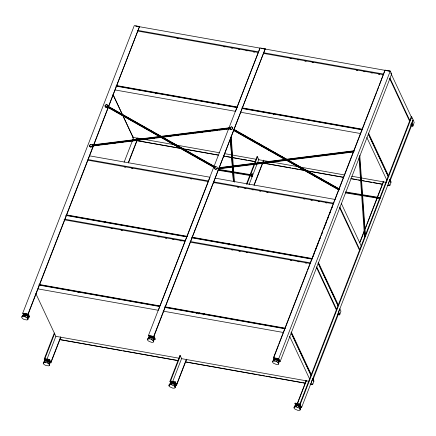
<?xml version="1.0" encoding="UTF-8"?>
<svg xmlns="http://www.w3.org/2000/svg" width="436" height="436" viewBox="0 0 436 436"><rect width="100%" height="100%" fill="white"/><g stroke="black" fill="none" stroke-linecap="round" stroke-linejoin="round"><path stroke-width="0.65" d="M21.805 316.907L21.8 317.697L22.612 318.629L24.018 319.457L27.065 320.002L27.882 319.566L28.275 316.852L26.296 315.283L23.593 314.803L22.863 315.19L21.805 316.907L22.623 316.476L24.035 316.514L25.664 317.016L27.076 317.844L27.888 318.776L27.882 319.566M22.863 315.893L22.863 315.19M23.68 314.71L23.686 314.094L24.323 313.757L26.689 314.176L28.416 315.55L28.411 316.165M43.284 362.779L43.278 363.57L44.091 364.501L45.497 365.33L48.543 365.869L49.361 365.439L49.748 362.725L47.775 361.155L45.072 360.676L44.341 361.062L43.284 362.779L44.101 362.343L45.513 362.387L47.143 362.888L48.554 363.717L49.366 364.649L49.361 365.439M45.159 360.577L45.164 359.967L45.796 359.629L46.897 359.662L49.263 360.692L49.895 361.422L49.41 363.281M147.515 339.235L147.51 340.026L148.322 340.957L151.357 342.287L152.774 342.325L153.592 341.895L153.979 339.181L152.006 337.611L149.303 337.132L148.572 337.519L147.515 339.235L148.333 338.799L149.744 338.837L151.374 339.339L153.597 341.105L153.592 341.895M148.572 337.519L147.777 339.573M149.39 337.033L149.395 336.423L151.129 336.112L153.494 337.148L154.126 337.873L153.641 339.731M168.988 385.893L168.988 385.108L170.051 383.386L172.035 383.037L173.484 383.484L175.457 385.053L175.07 387.768L174.247 388.198L172.836 388.16L169.795 386.83L168.988 385.893L169.784 384.541M170.868 382.906L170.868 382.29L172.607 381.985L174.972 383.021L175.604 383.745L175.114 385.604L175.604 383.745M175.07 387.768L175.457 385.053M272.549 361.444L272.549 362.229L273.356 363.166L276.397 364.496L277.814 364.534L278.631 364.104L279.018 361.384L277.045 359.82L274.342 359.34L273.612 359.722L272.549 361.444L273.372 361.008L274.784 361.046L276.413 361.548L277.825 362.376L278.637 363.313L278.631 364.104M274.429 359.242L274.435 358.626L275.067 358.294L277.438 358.714L279.165 360.082L279.16 360.697M294.028 407.311L294.022 408.101L294.834 409.039L297.875 410.369L299.287 410.407L300.104 409.971L300.497 407.257L298.524 405.693L295.815 405.213L295.09 405.594L294.028 407.311L294.845 406.881L296.262 406.919L297.892 407.42L299.298 408.249L300.11 409.186L300.104 409.971M295.09 405.594L294.289 407.649M295.908 405.115L295.908 404.499L296.545 404.161L298.911 404.586L300.012 405.229L300.638 405.954L300.153 407.813M89.642 146.452L89.653 145.204L90.895 144.42L92.884 144.861L229.232 127.797L231.369 126.838L232.693 127.497L232.682 128.751L231.434 129.53L229.358 128.898L93.01 145.962L90.966 147.112L89.642 146.452L90.966 147.112M89.729 146.643L89.653 145.204M93.081 145.7L92.209 146.485L92.132 144.73L92.814 145.123L229.162 128.059L230.115 128.244L92.873 145.673L90.873 146.921M232.682 128.751L232.606 127.307M251.795 176.809L251.441 175.256L252.313 173.904L252.651 174.705L252.395 176.16L251.795 176.809L251.087 176.128L251.409 174.307L252.313 173.904M159.124 136.375L107.703 107.289L107.85 105.741L106.727 107.109L105.425 106.973L107.703 107.289L108.063 107.076L106.727 107.109L108.155 106.291L214.534 166.47L216.817 166.786L217.428 168.073L216.534 169.168L215.117 169.168L213.951 167.184L107.572 107L106.727 107.109M364.616 238.252L359.041 157.712M251.087 176.128L251.425 176.188L251.746 174.367L250.765 174.645L251.746 174.367M27.888 318.776L28.275 316.852M49.366 364.649L49.748 362.725M153.597 341.105L153.979 339.181M278.637 363.313L279.018 361.384M300.11 409.186L300.497 407.257M27.076 317.844L27.55 316.024M48.554 363.717L49.028 361.896M152.785 340.173L153.259 338.347M175.07 386.977L174.264 386.04L174.738 384.22M277.825 362.376L278.299 360.556M299.298 408.249L299.777 406.428M92.121 146.294L92.884 144.861M230.115 128.244L229.232 127.797L229.358 128.898M25.664 317.016L26.296 315.283M47.143 362.888L47.775 361.155M151.374 339.339L152.006 337.611M174.264 386.04L172.852 385.211L173.484 383.484M276.413 361.548L277.045 359.82M297.892 407.42L298.524 405.693M23.566 314.961L22.732 313.179L134.283 25.593L139.52 26.525L93.931 144.703M23.201 315.337L23.686 314.094M23.838 314.999L24.323 313.757M25.424 313.789L24.939 315.032L26.209 315.419L26.689 314.176M28.057 316.847L29.365 317.076L27.975 314.111L139.52 26.525M27.784 314.825L27.305 316.067L27.937 316.792L28.416 315.55M93.44 145.967L28.111 314.394L23.375 313.555L23.876 314.628M29.365 317.076L29.544 316.612L28.291 313.931M45.044 360.834L44.21 359.051L54.304 333.022M54.734 333.322L44.717 359.139L45.219 360.212M44.679 361.21L45.164 359.967M45.317 360.872L45.796 359.629M46.881 359.477L55.863 336.33L35.839 293.564M132.751 138.092L133.242 136.828M46.897 359.662L46.418 360.904L47.682 361.291L48.167 360.049M124.118 162.219L133.454 138.141L113.147 94.765M49.53 362.719L50.843 362.948L49.453 359.983L49.633 359.515L44.897 358.675M48.778 361.94L49.263 360.692M49.41 362.665L49.895 361.422M60.724 336.843L50.707 362.665L49.524 362.452M77.93 292.474L78.42 291.21M104.972 222.758L105.463 221.488M128.326 162.546L137.918 137.825M50.843 362.948L60.691 337.557M78.175 292.48L78.665 291.21M128.407 162.971L138.01 138.217M155.249 93.778L155.739 92.508M149.275 337.284L148.442 335.507L259.987 47.922L265.23 48.854L153.821 336.723L149.085 335.884L149.586 336.957M158.622 309.664L159.832 306.557L38.722 285.046M66.168 215.177L187.311 236.688L187.131 236.307L208.114 182.221M235.789 110.722L236.993 107.616L115.889 86.105M116.319 85.865L237.413 107.376L237.239 106.989L258.379 52.489L137.28 30.978M148.91 337.666L149.395 336.423M149.548 337.328L150.033 336.085M151.129 336.112L150.649 337.36L151.913 337.747L152.398 336.505M153.014 338.391L153.494 337.148M153.761 339.17L155.074 339.404L153.685 336.434L265.23 48.854M153.641 339.121L154.126 337.873M155.074 339.404L155.254 338.941L154.001 336.26M170.754 383.157L169.92 381.375L180.014 355.351M196.265 313.446L196.761 312.181M246.498 183.938L254.134 164.258M254.624 162.988L257.087 156.644M273.339 114.744L273.83 113.474M180.439 355.651L170.427 381.467L171.179 383.075M246.82 184.515L254.684 164.236M255.174 162.966L257.632 156.628M170.868 382.29L170.389 383.538L171.026 383.2L171.506 381.958M172.602 381.783L181.698 358.332M198.903 313.964L199.399 312.694M249.054 184.662L258.891 159.309M172.127 383.228L172.607 381.985M173.877 382.377L173.392 383.62L174.487 384.263L174.972 383.021M175.239 385.043L176.553 385.277L175.163 382.307L175.343 381.843L170.607 380.999M228.927 244.961L229.407 243.719M186.428 359.171L176.417 384.988L175.234 384.781M203.639 314.803L204.13 313.533M254.035 184.869L263.622 160.154M176.553 385.277L186.401 359.885M203.885 314.808L204.375 313.538M254.117 185.3L263.72 160.541M274.593 360.087L273.481 357.711L385.026 70.131L390.269 71.057L391.659 74.027L280.114 361.613L279.607 361.52L278.348 358.839L273.617 358L278.468 345.492M278.958 344.222L307.233 271.334M307.723 270.069L309.446 265.633M309.936 264.363L320.754 236.476M321.245 235.206L322.962 230.769M323.458 229.505L334.27 201.617M334.766 200.347L365.248 121.753M365.739 120.489L376.557 92.601M377.047 91.331L378.77 86.895M379.26 85.625L385.026 70.131M313.021 256.641L314.242 253.496M315.217 250.983L316.432 247.839M316.923 246.58L318.138 243.441M319.114 240.923L320.335 237.778M321.31 235.266L322.531 232.121M323.507 229.609L324.237 227.723M325.212 225.205L326.433 222.06M327.409 219.548L328.63 216.403M329.605 213.891L330.82 210.746M331.796 208.228L332.532 206.342M274.435 358.626L273.95 359.869L274.587 359.537L275.067 358.294M276.168 358.321L275.688 359.564L276.953 359.956L277.438 358.714M280.114 361.613L278.724 358.643L390.269 71.057M278.533 359.357L278.048 360.599L278.68 361.324L279.165 360.082M279.607 361.52L279.787 361.057M295.712 405.191L294.959 403.583L295.139 403.12L299.875 403.959M295.428 405.742L295.908 404.499M296.066 405.409L296.545 404.161M297.134 403.9L306.23 380.448M359.575 242.907L364.245 230.867M364.736 229.598L383.424 181.43M297.581 403.382L306.197 381.162M360.125 242.127L364.311 231.336M365.297 228.796L366.523 225.625M367.019 224.355L383.517 181.817M297.161 405.436L297.646 404.194M298.911 404.586L298.431 405.829L299.527 406.472L300.012 405.229M300.279 407.251L301.587 407.486L300.197 404.515L411.748 116.93L411.241 116.843L299.69 404.428L300.949 407.11M300.159 407.197L300.638 405.954M388.759 182.493L389.964 179.387L390.007 181.18L411.671 125.328L411.039 123.988M301.587 407.486L413.137 119.9L411.748 116.93M412.756 126.129L412.892 124.718L412.669 124.238L412.303 125.17L412.129 123.088L411.769 124.02L411.589 123.639L413.034 119.905L414.2 122.396L412.963 126.009L410.745 125.77M339.53 314.912L339.442 313.021L339.077 313.953L338.767 313.282L338.903 311.871L338.543 312.803L338.363 312.421L339.808 308.693L340.974 311.184L339.737 314.792L337.519 314.558M310.508 384.192L312.726 384.427L313.936 381.32L313.74 380.339L313.38 381.271L313.157 380.792L313.517 379.86L313.201 379.189M387.675 185.251L389.893 185.485L391.097 182.379L390.907 181.398L390.542 182.33L390.318 181.85L390.683 180.918L390.367 180.248M213.951 167.184L214.534 166.47L214.953 167.337L213.951 167.184L214.479 168.209L215.602 166.841M24.035 316.514L24.852 314.841M45.513 362.387L46.325 360.714M149.744 338.837L150.556 337.164M168.988 385.108L169.806 384.672L171.223 384.71L172.035 383.037M274.784 361.046L275.596 359.373M296.262 406.919L297.074 405.246M22.623 316.476L23.593 314.803M44.101 362.343L45.072 360.676M148.333 338.799L149.303 337.132M169.806 384.672L170.781 383.004M273.372 361.008L274.342 359.34M294.845 406.881L295.815 405.213M43.54 363.117L44.341 361.766M218.589 169.353L251.272 174.738L251.441 175.256L251.103 175.686L217.918 170.214M107.212 104.782L105.888 104.978L104.994 106.073L105.795 104.787L107.212 104.782L108.291 106.575L161.478 136.67M106.82 107.3L107.85 105.741L108.291 106.575M215.117 169.168L216.441 168.977L217.428 168.073M251.458 176.749L252.395 176.16M345.47 191.916L380.154 197.628L380.628 197.257M89.74 145.395L90.895 144.42M229.222 128.609L231.347 129.339L232.595 128.56M214.447 167.261L214.087 167.468L160.306 137.046M380.29 197.197L379.647 197.535L380.154 197.628M174.961 384.699L175.599 384.361M93.756 145.613L95.108 145.444M97.13 145.193L99.157 144.937M101.185 144.687L102.531 144.518M104.558 144.262L105.91 144.093M107.256 143.924L109.283 143.673M110.63 143.504L112.657 143.248M114.684 142.997L116.031 142.828M118.058 142.572L120.08 142.321M121.431 142.152L123.459 141.896M124.805 141.727L126.832 141.477M128.184 141.308L130.206 141.051M131.558 140.883L133.579 140.632M135.607 140.376L136.959 140.207M138.98 139.956L141.008 139.7M142.354 139.531L144.381 139.28M145.733 139.111L147.755 138.855M149.107 138.686L151.134 138.435M152.48 138.267L154.508 138.01M156.529 137.76L157.881 137.591M159.908 137.335L161.255 137.166M163.282 136.915L165.304 136.659M166.656 136.49L168.683 136.239M170.029 136.07L172.056 135.814M174.078 135.563L175.43 135.394M177.457 135.138L178.804 134.969M180.831 134.719L182.183 134.55M184.205 134.293L186.232 134.043M187.578 133.874L189.606 133.618M190.957 133.449L192.979 133.198M195.006 132.942L196.353 132.773M198.38 132.522L199.732 132.353M201.754 132.097L203.105 131.928M205.133 131.677L207.155 131.421M208.506 131.252L210.528 131.002M211.88 130.833L213.907 130.577M215.929 130.326L217.281 130.157M219.303 129.901L220.654 129.732M222.682 129.481L224.028 129.312M226.055 129.056L228.077 128.805M219.074 167.686L354.07 150.785M219.003 167.953L353.999 151.047M218.392 168.585L354.065 151.597M218.529 168.874L287.373 160.252M288.725 160.083L353.525 151.968M218.093 169.762L251.441 175.256M345.639 192.434L380.323 198.146M345.307 192.865L379.985 198.576M135.612 26.029L260.063 48.134L258.619 51.868L138.179 30.476M261.409 48.374L385.233 70.365M386.574 70.605L389.92 71.199L388.71 71.046M136.108 26.182L137.291 26.389M138.474 26.601L139.656 26.814M261.224 48.401L262.407 48.614M263.589 48.821L265.366 49.137M386.345 70.627L387.528 70.834M391.152 73.94L391.659 74.027M263.311 52.696L383.789 74.098M263.736 53.437L383.538 74.714M176.934 38.373L178.27 38.613M223.766 46.69L225.101 46.93M231.124 47.998L232.464 48.238M238.487 49.306L239.822 49.541M245.844 50.614L247.179 50.849M253.202 51.922L254.542 52.157M290.016 58.457L291.357 58.697M297.379 59.765L298.72 60.005M304.742 61.073L306.083 61.313M312.105 62.381L313.446 62.621M356.277 70.229L357.618 70.463M363.64 71.531L364.976 71.771M371.003 72.839L372.339 73.079M378.366 74.147L379.702 74.387M410.652 124.26L411.993 124.5M411.192 125.41L412.527 125.65M411.622 125.77L412.963 126.009M116.804 85.603L237.239 106.989M241.925 107.823L362.398 129.22M242.105 108.21L361.907 129.487M242.356 108.564L362.163 129.846M115.109 89.952L235.549 111.344M240.241 112.177L360.719 133.574M256.891 156.927L257.567 157.047L258.82 159.729L268.898 161.522M141.269 138.85L133.024 137.389L123.301 116.614M143.94 139.324L219.412 152.731M224.753 153.679L256.809 159.374M271.568 161.996L344.364 174.923M351.71 176.226L386.16 182.346M136.141 138.294L138.108 138.643L137.929 138.256M136.92 140.555L181.758 148.518M184.433 148.998L217.896 154.938M223.254 155.892L224.589 156.126M225.93 156.366L231.952 157.434M233.293 157.674L239.315 158.742M240.65 158.982L246.678 160.05M248.013 160.29L254.706 161.478M263.404 163.02L290.845 167.893M292.185 168.133L298.208 169.201M299.543 169.44L304.9 170.389M307.576 170.868L343.045 177.163M351.078 178.591L357.1 179.659M358.441 179.899L364.463 180.967M365.799 181.207L371.826 182.275M373.162 182.515L381.86 184.057M387.887 185.131L389.893 185.485M136.708 140.675L218.36 155.178M223.712 156.126L255.164 161.712M263.197 163.14L304.688 170.509M306.699 170.868L343.508 177.403M350.866 178.711L382.323 184.297M252.651 174.705L251.975 173.839M250.596 175.594L251.425 176.188M89.554 155.843L209.989 177.234L208.544 180.962L88.11 159.571M215.351 178.182L335.159 199.465M333.747 203.198L213.362 181.817L213.934 183.038M87.881 160.197L208.354 181.594M213.673 182.537L333.464 203.814M124.206 166.999L125.541 167.239M131.563 168.307L132.904 168.547M190.461 178.765L191.802 179.005M237.277 187.082L238.612 187.317M244.634 188.39L245.975 188.625M251.997 189.698L253.338 189.933M259.36 191.001L260.695 191.24M266.723 192.309L268.058 192.549M303.527 198.849L304.868 199.089M310.89 200.157L312.231 200.391M318.253 201.465L319.588 201.699M325.616 202.773L326.951 203.007M66.659 214.91L187.131 236.307M191.78 237.135L312.241 258.526M191.96 237.516L311.751 258.793M65.732 215.411L186.842 236.922L185.393 240.65L64.959 219.259M192.325 237.893L312.045 259.158M190.085 241.484L310.563 262.881M64.054 219.766L185.153 241.272L160.072 305.936L39.643 284.545M190.51 242.225L310.312 263.502M111.066 228.464L112.406 228.704M121.104 230.246L122.44 230.486M157.897 236.781L159.238 237.02M165.26 238.089L166.596 238.329M172.618 239.397L173.959 239.637M179.981 240.705L181.316 240.945M224.159 248.553L225.494 248.787M231.516 249.861L232.857 250.095M238.879 251.163L240.22 251.403M246.242 252.471L247.583 252.711M290.414 260.319L291.755 260.559M297.777 261.627L299.118 261.862M305.14 262.935L306.475 263.17M337.965 314.198L339.306 314.432M338.401 314.558L339.737 314.792M164.764 306.77L285.231 328.166M39.153 284.812L159.581 306.197M164.944 307.151L284.741 328.428M165.19 307.505L284.997 328.788M37.948 288.894L158.382 310.285M163.075 311.119L283.553 332.515M22.732 313.179L27.975 314.111M148.442 335.507L153.685 336.434M273.481 357.711L278.724 358.643M312.28 379.08L313.184 379.238L312.765 378.344M179.725 355.869L180.4 355.989L181.659 358.67L308.999 381.287M55.863 336.33L178.978 358.196M59.754 339.497L121.993 350.555M123.334 350.789L178.21 360.539M185.573 361.847L188.248 362.321M189.589 362.556L257.18 374.562M258.521 374.802L264.543 375.87M265.884 376.11L301.352 382.41M302.688 382.645L305.369 383.124M310.05 383.953L312.726 384.427M59.547 339.617L178.002 360.659M185.36 361.967L305.156 383.239M44.21 359.051L49.453 359.983M169.92 381.375L175.163 382.307M294.959 403.583L300.197 404.515M171.223 384.71L172.852 385.211M232.693 127.497L231.369 126.838M233.663 129.198L339.464 189.039M233.8 129.487L237.936 131.825M239.119 132.495L247.986 137.509M249.169 138.179L255.67 141.853M256.853 142.523L258.036 143.193M259.213 143.864L286.403 159.238M288.174 160.241L291.134 161.914M292.316 162.584L301.178 167.598M302.361 168.263L339.006 188.99M233.898 129.748L339.104 189.251M235.347 130.991L236.53 131.656M243.032 135.334L244.215 136.005M250.128 139.346L251.899 140.348M253.082 141.019L254.264 141.689M260.172 145.03L261.949 146.033M268.451 149.712L271.993 151.717M278.495 155.396L282.043 157.401M288.545 161.075L289.727 161.745M296.229 165.424L297.412 166.089M303.32 169.435L305.091 170.438M306.274 171.103L307.456 171.773M313.37 175.119L315.141 176.122M321.643 179.796L325.191 181.801M331.692 185.48L332.87 186.15M233.674 130.244L338.881 189.753M233.216 130.201L285.231 159.62M286.414 160.285L339.017 190.042M162.661 137.335L214.67 166.759L214.534 166.47M107.796 106.498L214.953 167.337M108.657 107.409L109.839 108.079M111.022 108.749L112.199 109.414M118.701 113.093L119.884 113.763M121.066 114.434L122.249 115.099M128.751 118.777L129.933 119.448M131.116 120.113L132.293 120.783M141.16 125.797L142.343 126.467M144.114 127.47L145.297 128.14M151.21 131.481L152.387 132.152M154.164 133.154L155.347 133.825M161.849 137.504L163.026 138.168M164.209 138.839L165.391 139.509M171.893 143.182L173.076 143.853M174.258 144.523L175.441 145.193M184.303 150.207L185.485 150.872M194.352 155.892L195.535 156.557M197.306 157.56L198.489 158.23M204.397 161.576L205.579 162.241M207.356 163.244L208.533 163.914M104.902 105.877L105.517 107.163M390.776 73.03L411.993 118.45M389.904 77.984L409.927 120.75M389.659 78.605L409.682 121.371M368.518 133.111L388.83 176.487M389.931 179.403L390.345 180.297M368.278 133.732L388.302 176.498M368.316 133.999L388.149 176.357M388.52 183.115L389.68 185.605M366.834 137.46L386.857 180.226M383.097 181.801L383.277 182.183M341.274 203.35L361.297 246.117M339.829 207.078L359.853 249.85M339.301 207.089L359.613 250.471M318.367 262.418L338.391 305.184M318.122 263.039L338.145 305.805M318.16 263.306L337.993 305.663M316.678 266.767L336.701 309.533M338.025 313.217L338.445 314.111L312.841 380.121L312.797 378.328L311.353 382.056L312.519 384.547M316.438 267.388L336.461 310.16M263.557 160.568L263.736 160.955M230.213 127.655L230.197 129.22M229.232 127.797L229.369 128.086M291.357 332.052L311.664 375.429M291.112 332.673L311.135 375.44M291.155 332.94L310.982 375.303M289.668 336.407L309.691 379.173M305.93 380.742L306.11 381.129M273.797 357.536L274.549 359.144M295.139 403.12L295.891 404.728M113 94.617L122.44 114.782M93.01 145.962L92.814 145.123M186.39 359.515L186.57 359.896M175.343 381.843L176.596 384.525M60.762 337.202L60.942 337.584M49.633 359.515L50.887 362.196M379.309 197.966L379.478 198.484M364.714 237.342L364.529 236.072L365.096 236.448L359.449 156.442M359.787 155.287L365.542 236.252M231.194 136.468L234.459 182.177M230.857 137.623L233.969 181.692M230.448 138.888L233.462 181.605M230.388 138.604L233.402 181.316"/></g></svg>
